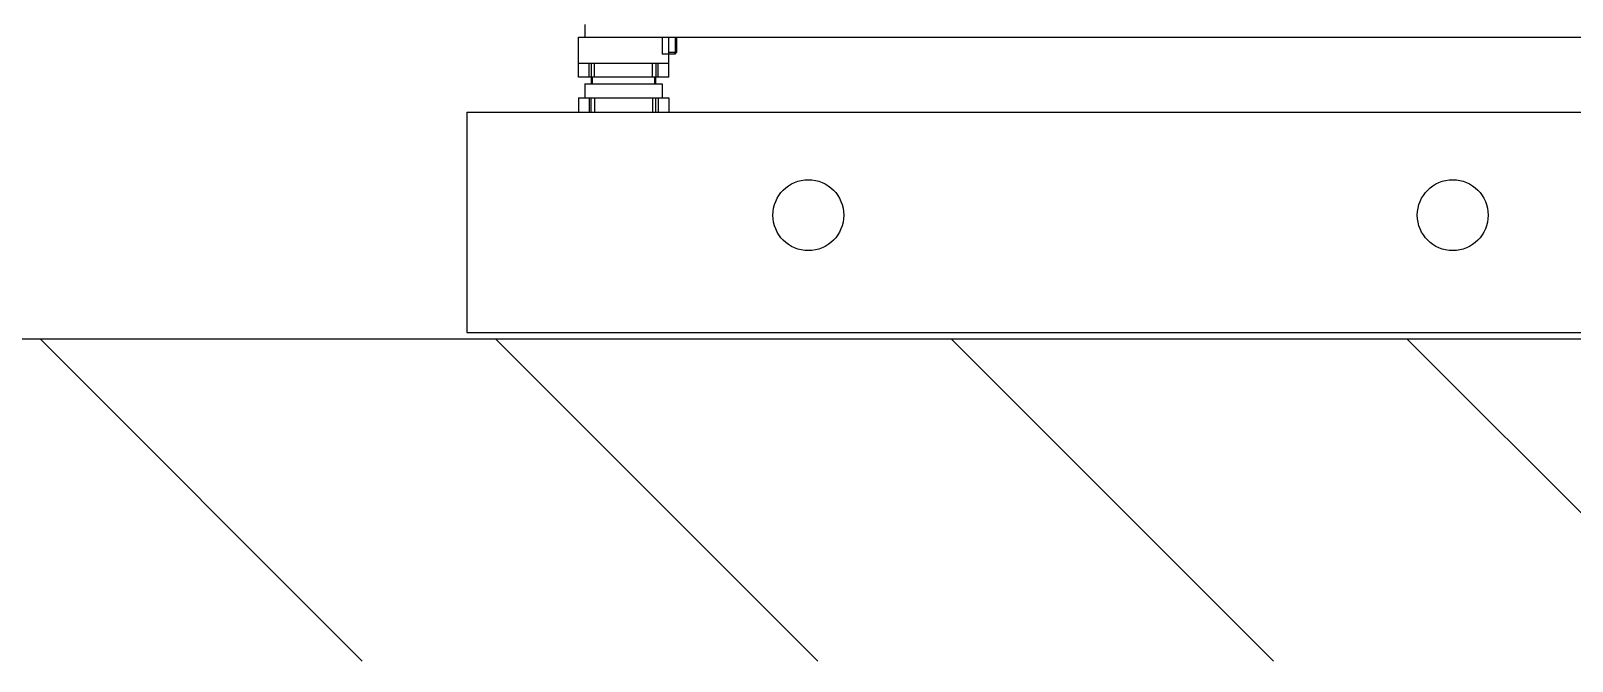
# Model space of a CAD drawing. Extents: x -50 to 48714, y -13211 to 6743.
# Drawn here: x 25147 to 26343, y -13211 to -12722 of the extents above; entities that cross this region are included whole.
import ezdxf

# ---------------------------------------------------------------- set-up
doc = ezdxf.new("R2010")
doc.units = 0
doc.header["$LTSCALE"] = 50
doc.layers.get('0').update_dxf_attribs({"linetype": 'CONTINUOUS'})
for name, color, linetype in [('BETON', 9, 'CONTINUOUS'), ('NORMAL', 7, 'CONTINUOUS'), ('SCHRAFFUR', 4, 'CONTINUOUS')]:
    doc.layers.add(name, color=color, linetype=linetype)

# ---------------------------------------------------------------- blocks, each defined once
blk = doc.blocks.new('*X5')
at = {"color": 0}
for p, q in [((16035.65398281625, -5429.052265018043), (15785.65398281626, -5179.052265018044)), ((16389.20737340953, -5429.052265018043), (16139.20737340953, -5179.052265018044)), ((16742.7607640028, -5429.052265018043), (16492.7607640028, -5179.052265018044)), ((17096.31415459608, -5429.052265018043), (16846.31415459608, -5179.052265018044))]:
    blk.add_line(p, q, dxfattribs=at)
blk = doc.blocks.new('BODEN')
at = {"layer": 'NORMAL'}
blk.add_line((0, 0), (24422.49792242474, 0), dxfattribs=at)
at = {"layer": 'SCHRAFFUR'}
blk.add_blockref('*X5', (-7316.817754806034, 5179.052265018044), dxfattribs=at)
blk = doc.blocks.new('SMAF_UE46_S')
for p, q in [((-423.3476978141998, -1166), (-423.3476978141998, -1176)), ((-428.3476978141998, -1207), (-428.3476978141998, -1176)), ((-428.3476304862997, -1176), (430.3476304863007, -1176)), ((-363.3476978141998, -1176), (-363.3476978141998, -1189.2)), ((-358.3476978141998, -1207), (-358.3476978141998, -1176)), ((-353.3476978141998, -1176), (-353.3476978141998, -1189.2)), ((-352.3476978141998, -1176), (-352.3476978141998, -1187.7)), ((-352.3476978141998, -1187.7), (-358.3476978141998, -1187.7)), ((-353.8476978141998, -1189.2), (-358.3476978141998, -1189.2)), ((-352.3476978141998, -1187.7), (-353.8476978141998, -1189.2)), ((-428.3476304862997, -1196), (-358.3477651420999, -1196)), ((-358.3479112374998, -1207), (-428.3474766088002, -1207)), ((-420.1266741695999, -1207), (-420.1266741695999, -1196)), ((-418.4499885463001, -1196), (-418.4499885463001, -1207)), ((-418.3476978141998, -1212), (-418.3476978141998, -1207)), ((-417.4976978141995, -1212), (-417.4976978141995, -1207)), ((-415.8840334824999, -1207), (-415.8840334824999, -1196)), ((-370.8113621458997, -1207), (-370.8113621458997, -1196)), ((-369.1976978142002, -1212), (-369.1976978142002, -1207)), ((-368.3476978141998, -1212), (-368.3476978141998, -1207)), ((-368.2454070820995, -1196), (-368.2454070820995, -1207)), ((-366.5687214587997, -1207), (-366.5687214587997, -1196)), ((-423.3476978141998, -1212), (-363.3476978141998, -1212)), ((-423.3476978141998, -1212), (-423.3476978141998, -1223)), ((-363.3476978141998, -1212), (-363.3476978141998, -1223)), ((-428.3476978141998, -1223), (-428.3476978141998, -1234)), ((-428.3474878818997, -1223), (-358.3479116535, -1223)), ((-420.1266741695999, -1223), (-420.1266741695999, -1234)), ((-418.4499885463001, -1234), (-418.4499885463001, -1223)), ((-415.8840334824999, -1223), (-415.8840334824999, -1234)), ((-370.8113621458997, -1223), (-370.8113621458997, -1234)), ((-368.2454070820995, -1234), (-368.2454070820995, -1223)), ((-366.5687214587997, -1223), (-366.5687214587997, -1234)), ((-358.3476978141998, -1223), (-358.3476978141998, -1234)), ((-428.3474878818997, -1234), (-358.3479116535, -1234))]:
    blk.add_line(p, q)
for points, start_tangent, end_tangent in [([(-358.3476978141998, -1189.2, 48.3), (-358.4690942836996, -1189.2, 48.2880969721), (-358.5904907531994, -1189.2, 48.2761939442), (-358.7118872227002, -1189.2, 48.2642909163), (-358.8332836922, -1189.2, 48.2523878884), (-358.8939819269999, -1189.2, 48.2464363744), (-358.9546801617998, -1189.2, 48.2404848605), (-359.0153783964997, -1189.2, 48.2345333465), (-359.0760766312997, -1189.2, 48.2285818326), (-359.1367748659995, -1189.2, 48.2226303186), (-359.1671239833995, -1189.2, 48.2196545616), (-359.1974731007995, -1189.2, 48.2166788047), (-359.2278222181994, -1189.2, 48.2137030477), (-359.2429967767994, -1189.2, 48.2122151692), (-359.2581713354994, -1189.2, 48.2107272907), (-359.2733458941993, -1189.2, 48.2092394122), (-359.2885204528993, -1189.2, 48.2077515337), (-359.2961077322998, -1189.2, 48.2070075945), (-359.3036950116002, -1189.2, 48.2062636552), (-359.3074886512995, -1189.2, 48.2058916856), (-359.3112822908997, -1189.2, 48.205519716), (-359.3150759306, -1189.2, 48.2051477464), (-359.3169727505001, -1189.2, 48.2049617616), (-359.3188695703002, -1189.2, 48.2047757767), (-359.3206941407998, -1189.2, 48.2042249064), (-359.3225187113994, -1189.2, 48.2036740361), (-359.3261678524996, -1189.2, 48.2025722954), (-359.3298169935997, -1189.2, 48.2014705548), (-359.3334661347999, -1189.2, 48.2003688141), (-359.3407644170002, -1189.2, 48.1981653328), (-359.3480626991995, -1189.2, 48.1959618515), (-359.3626592637002, -1189.2, 48.1915548888), (-359.3772558280998, -1189.2, 48.1871479262), (-359.3918523925995, -1189.2, 48.1827409636), (-359.4064489571001, -1189.2, 48.1783340009), (-359.4356420859995, -1189.2, 48.1695200757), (-359.4648352148997, -1189.2, 48.1607061504), (-359.4940283439, -1189.2, 48.1518922251), (-359.5524146016996, -1189.2, 48.1342643746), (-359.6108008596002, -1189.2, 48.116636524), (-359.6691871173998, -1189.2, 48.0990086735), (-359.7859596331, -1189.2, 48.0637529724), (-359.9027321488002, -1189.2, 48.0284972713), (-359.9611184066998, -1189.2, 48.0108694208), (-360.0195046644994, -1189.2, 47.9932415702), (-360.0778909224, -1189.2, 47.9756137197), (-360.1070840512994, -1189.2, 47.9667997944), (-360.1362771801996, -1189.2, 47.9579858691), (-360.1654703091999, -1189.2, 47.9491719439), (-360.1800668735996, -1189.2, 47.9447649812), (-360.1946634381002, -1189.2, 47.9403580186), (-360.2092600025999, -1189.2, 47.935951056), (-360.2238565669995, -1189.2, 47.9315440933), (-360.2311548491998, -1189.2, 47.929340612), (-360.2384531315001, -1189.2, 47.9271371307), (-360.2421022725994, -1189.2, 47.92603539), (-360.2457514136995, -1189.2, 47.9249336494), (-360.2494005547996, -1189.2, 47.9238319087), (-360.2512251254002, -1189.2, 47.9232810384), (-360.2530496958998, -1189.2, 47.9227301681), (-360.2547325198993, -1189.2, 47.9218353947), (-360.2564153438998, -1189.2, 47.9209406213), (-360.2597809917997, -1189.2, 47.9191510746), (-360.2631466396997, -1189.2, 47.9173615279), (-360.2665122875997, -1189.2, 47.9155719811), (-360.2732435833996, -1189.2, 47.9119928876), (-360.2799748791995, -1189.2, 47.9084137942), (-360.2934374708002, -1189.2, 47.9012556072), (-360.3069000625001, -1189.2, 47.8940974203), (-360.3203626540999, -1189.2, 47.8869392333), (-360.3338252456997, -1189.2, 47.8797810464), (-360.3607504289994, -1189.2, 47.8654646725), (-360.3876756123, -1189.2, 47.8511482986), (-360.4146007954996, -1189.2, 47.8368319247), (-360.4684511620999, -1189.2, 47.8081991769), (-360.5223015286001, -1189.2, 47.7795664292), (-360.5761518950994, -1189.2, 47.7509336814), (-360.6838526281999, -1189.2, 47.6936681858), (-360.7915533611995, -1189.2, 47.6364026902), (-360.8454037277997, -1189.2, 47.6077699425), (-360.8992540943, -1189.2, 47.5791371947), (-360.9531044608002, -1189.2, 47.5505044469), (-360.9800296440999, -1189.2, 47.536188073), (-361.0069548273996, -1189.2, 47.5218716991), (-361.0338800106001, -1189.2, 47.5075553252), (-361.0473426021999, -1189.2, 47.5003971383), (-361.0608051938998, -1189.2, 47.4932389513), (-361.0742677854996, -1189.2, 47.4860807644), (-361.0877303770994, -1189.2, 47.4789225774), (-361.0944616729994, -1189.2, 47.475343484), (-361.1011929688002, -1189.2, 47.4717643905), (-361.1045586167002, -1189.2, 47.4699748438), (-361.1079242646001, -1189.2, 47.468185297), (-361.1112899125001, -1189.2, 47.4663957503), (-361.1129727364996, -1189.2, 47.4655009769), (-361.1138141483998, -1189.2, 47.4650535902), (-361.1146555604, -1189.2, 47.4646062036), (-361.1154061231, -1189.2, 47.4639918751), (-361.1161566856999, -1189.2, 47.4633775467), (-361.1176578109998, -1189.2, 47.4621488899), (-361.1206600616997, -1189.2, 47.4596915762), (-361.1236623122995, -1189.2, 47.4572342626), (-361.1266645628994, -1189.2, 47.4547769489), (-361.1326690641999, -1189.2, 47.4498623216), (-361.1386735653996, -1189.2, 47.4449476942), (-361.1506825678998, -1189.2, 47.4351184396), (-361.1626915704001, -1189.2, 47.4252891849), (-361.1747005728994, -1189.2, 47.4154599303), (-361.1867095753996, -1189.2, 47.4056306756), (-361.2107275804001, -1189.2, 47.3859721663), (-361.2347455853997, -1189.2, 47.366313657), (-361.2587635904001, -1189.2, 47.3466551477), (-361.3067996003001, -1189.2, 47.3073381291), (-361.3548356103001, -1189.2, 47.2680211105), (-361.4028716203002, -1189.2, 47.2287040919), (-361.4989436402993, -1189.2, 47.1500700547), (-361.5950156601994, -1189.2, 47.0714360175), (-361.6430516701994, -1189.2, 47.0321189989), (-361.6910876801994, -1189.2, 46.9928019803), (-361.7391236901994, -1189.2, 46.9534849617), (-361.7631416951999, -1189.2, 46.9338264524), (-361.7871597001995, -1189.2, 46.9141679431), (-361.8111777052, -1189.2, 46.8945094338), (-361.8231867076001, -1189.2, 46.8846801792), (-361.8351957100995, -1189.2, 46.8748509245), (-361.8472047125997, -1189.2, 46.8650216699), (-361.8592137150999, -1189.2, 46.8551924152), (-361.8652182163996, -1189.2, 46.8502777879), (-361.8712227176002, -1189.2, 46.8453631606), (-361.8742249683, -1189.2, 46.8429058469), (-361.8772272188999, -1189.2, 46.8404485333), (-361.8802294694997, -1189.2, 46.8379912196), (-361.8817305947996, -1189.2, 46.8367625628), (-361.8824811574996, -1189.2, 46.8361482343), (-361.8832317200995, -1189.2, 46.8355339059), (-361.8838365915999, -1189.2, 46.8347975233), (-361.8844414631994, -1189.2, 46.8340611406), (-361.8856512061993, -1189.2, 46.8325883754), (-361.8880706923001, -1189.2, 46.8296428448), (-361.8904901783999, -1189.2, 46.8266973142), (-361.8929096644997, -1189.2, 46.8237517836), (-361.8977486366994, -1189.2, 46.8178607225), (-361.9025876088999, -1189.2, 46.8119696613), (-361.9122655533001, -1189.2, 46.800187539), (-361.9219434976994, -1189.2, 46.7884054167), (-361.9316214419996, -1189.2, 46.7766232943), (-361.9412993863998, -1189.2, 46.764841172), (-361.9606552751993, -1189.2, 46.7412769274), (-361.9800111638997, -1189.2, 46.7177126827), (-361.9993670527001, -1189.2, 46.6941484381), (-362.0380788302, -1189.2, 46.6470199488), (-362.0767906077999, -1189.2, 46.5998914595), (-362.1155023852998, -1189.2, 46.5527629703), (-362.1929259402996, -1189.2, 46.4585059917), (-362.2703494953994, -1189.2, 46.3642490132), (-362.3090612729002, -1189.2, 46.3171205239), (-362.3477730505001, -1189.2, 46.2699920346), (-362.386484828, -1189.2, 46.2228635453), (-362.4058407166995, -1189.2, 46.1992993007), (-362.4251966054999, -1189.2, 46.1757350561), (-362.4445524942994, -1189.2, 46.1521708114), (-362.4542304386996, -1189.2, 46.1403886891), (-362.4639083829998, -1189.2, 46.1286065668), (-362.4735863274, -1189.2, 46.1168244445), (-362.4832642718002, -1189.2, 46.1050423221), (-362.4881032439998, -1189.2, 46.099151261), (-362.4929422161995, -1189.2, 46.0932601998), (-362.4953617023002, -1189.2, 46.0903146692), (-362.4977811884, -1189.2, 46.0873691387), (-362.5002006744999, -1189.2, 46.0844236081), (-362.5014104174998, -1189.2, 46.0829508428), (-362.5026201605997, -1189.2, 46.0814780775), (-362.5035208026002, -1189.2, 46.0797983871), (-362.5044214446998, -1189.2, 46.0781186968), (-362.5062227287999, -1189.2, 46.0747593161), (-362.5080240130001, -1189.2, 46.0713999353), (-362.5098252971002, -1189.2, 46.0680405546), (-362.5134278653995, -1189.2, 46.0613217932), (-362.5170304336998, -1189.2, 46.0546030317), (-362.5242355701994, -1189.2, 46.0411655089), (-362.5314407067999, -1189.2, 46.027727986), (-362.5386458432995, -1189.2, 46.0142904631), (-362.5458509799, -1189.2, 46.0008529402), (-362.5602612530001, -1189.2, 45.9739778945), (-362.5746715260993, -1189.2, 45.9471028487), (-362.5890817991994, -1189.2, 45.920227803), (-362.6179023453997, -1189.2, 45.8664777115), (-362.6467228915999, -1189.2, 45.8127276199), (-362.6755434378001, -1189.2, 45.7589775284), (-362.7331845301997, -1189.2, 45.6514773454), (-362.7908256226001, -1189.2, 45.5439771624), (-362.8196461687994, -1189.2, 45.4902270709), (-362.8484667149996, -1189.2, 45.4364769793), (-362.8772872611999, -1189.2, 45.3827268878), (-362.8916975343, -1189.2, 45.3558518421), (-362.9061078074001, -1189.2, 45.3289767963), (-362.9205180805002, -1189.2, 45.3021017506), (-362.9277232169998, -1189.2, 45.2886642277), (-362.9349283535994, -1189.2, 45.2752267048), (-362.9421334900999, -1189.2, 45.2617891819), (-362.9493386266995, -1189.2, 45.2483516591), (-362.9529411948997, -1189.2, 45.2416328976), (-362.9565437632, -1189.2, 45.2349141362), (-362.9583450473001, -1189.2, 45.2315547555), (-362.9601463314993, -1189.2, 45.2281953747), (-362.9619476155995, -1189.2, 45.224835994), (-362.9628482577, -1189.2, 45.2231563037), (-362.9637488997996, -1189.2, 45.2214766133), (-362.9643061357001, -1189.2, 45.2196539768), (-362.9648633715997, -1189.2, 45.2178313402), (-362.9659778433997, -1189.2, 45.2141860671), (-362.9670923151998, -1189.2, 45.210540794), (-362.9682067870999, -1189.2, 45.2068955209), (-362.9704357307, -1189.2, 45.1996049748), (-362.9726646744002, -1189.2, 45.1923144286), (-362.9771225616996, -1189.2, 45.1777333362), (-362.9815804489999, -1189.2, 45.1631522438), (-362.9860383362993, -1189.2, 45.1485711515), (-362.9904962235996, -1189.2, 45.1339900591), (-362.9994119981993, -1189.2, 45.1048278744), (-363.0083277727999, -1189.2, 45.0756656896), (-363.0172435473996, -1189.2, 45.0465035049), (-363.0350750965999, -1189.2, 44.9881791354), (-363.0529066458994, -1189.2, 44.929854766), (-363.0707381950997, -1189.2, 44.8715303965), (-363.1064012934994, -1189.2, 44.7548816576), (-363.1420643920001, -1189.2, 44.6382329187), (-363.1598959411995, -1189.2, 44.5799085492), (-363.1777274903998, -1189.2, 44.5215841797), (-363.1955590396001, -1189.2, 44.4632598103), (-363.2044748141998, -1189.2, 44.4340976256), (-363.2133905888995, -1189.2, 44.4049354408), (-363.2223063635001, -1189.2, 44.3757732561), (-363.2267642507995, -1189.2, 44.3611921637), (-363.2312221380998, -1189.2, 44.3466110714), (-363.2356800254001, -1189.2, 44.332029979), (-363.2401379126995, -1189.2, 44.3174488866), (-363.2423668562997, -1189.2, 44.3101583404), (-363.2445957999998, -1189.2, 44.3028677943), (-363.2457102717999, -1189.2, 44.2992225212), (-363.2468247436, -1189.2, 44.2955772481), (-363.2479392155001, -1189.2, 44.291931975), (-363.2484964513997, -1189.2, 44.2901093384), (-363.2487750692999, -1189.2, 44.2891980202), (-363.2490536873001, -1189.2, 44.2882867019), (-363.2491500195001, -1189.2, 44.2873215779), (-363.2492463516, -1189.2, 44.286356454), (-363.2494390159, -1189.2, 44.2844262061), (-363.2498243444998, -1189.2, 44.2805657103), (-363.2502096731996, -1189.2, 44.2767052145), (-363.2505950017994, -1189.2, 44.2728447188), (-363.2513656589999, -1189.2, 44.2651237272), (-363.2521363162996, -1189.2, 44.2574027356), (-363.2536776306997, -1189.2, 44.2419607525), (-363.2552189451999, -1189.2, 44.2265187694), (-363.2567602597001, -1189.2, 44.2110767862), (-363.2583015741993, -1189.2, 44.1956348031), (-363.2613842031997, -1189.2, 44.1647508368), (-363.2644668321, -1189.2, 44.1338668706), (-363.2675494610994, -1189.2, 44.1029829043), (-363.2737147190001, -1189.2, 44.0412149718), (-363.2798799769998, -1189.2, 43.9794470393), (-363.2860452348996, -1189.2, 43.9176791067), (-363.2922104927993, -1189.2, 43.8559111742), (-363.2983757507, -1189.2, 43.7941432417), (-363.3107062665995, -1189.2, 43.6706073766), (-363.3230367824999, -1189.2, 43.5470715116), (-363.3353672982994, -1189.2, 43.4235356465), (-363.3476978141998, -1189.2, 43.2999997814)], (-0.995227399982235, 0, -0.09758289975503275), (-0.0993197279923907, 0, -0.9950555721322893)), ([(-353.3476978141998, -1189.2, 43.3), (-353.3596008421, -1189.2, 43.4213964695), (-353.3715038700002, -1189.2, 43.542792939), (-353.3834068978995, -1189.2, 43.6641894085), (-353.3953099257997, -1189.2, 43.785585878), (-353.4012614397998, -1189.2, 43.8462841128), (-353.4072129536999, -1189.2, 43.9069823476), (-353.4131644677, -1189.2, 43.9676805823), (-353.4191159816, -1189.2, 44.0283788171), (-353.4250674956002, -1189.2, 44.0890770518), (-353.4280432526002, -1189.2, 44.1194261692), (-353.4310190094993, -1189.2, 44.1497752866), (-353.4339947664994, -1189.2, 44.180124404), (-353.4354826449999, -1189.2, 44.1952989627), (-353.4369705234994, -1189.2, 44.2104735213), (-353.4384584019999, -1189.2, 44.22564808), (-353.4399462804995, -1189.2, 44.2408226387), (-353.4406902196997, -1189.2, 44.2484099181), (-353.441434159, -1189.2, 44.2559971974), (-353.4418061285996, -1189.2, 44.2597908371), (-353.4421780982002, -1189.2, 44.2635844768), (-353.4425500677999, -1189.2, 44.2673781164), (-353.4427360525997, -1189.2, 44.2692749363), (-353.4429220373995, -1189.2, 44.2711717561), (-353.4434729077993, -1189.2, 44.2729963267), (-353.4440237781, -1189.2, 44.2748208972), (-353.4451255187996, -1189.2, 44.2784700383), (-353.4462272594001, -1189.2, 44.2821191794), (-353.4473290000997, -1189.2, 44.2857683206), (-353.4495324813997, -1189.2, 44.2930666028), (-353.4517359626998, -1189.2, 44.300364885), (-353.4561429253999, -1189.2, 44.3149614495), (-353.4605498880001, -1189.2, 44.329558014), (-353.4649568506002, -1189.2, 44.3441545784), (-353.4693638132994, -1189.2, 44.3587511429), (-353.4781777384997, -1189.2, 44.3879442718), (-353.4869916637999, -1189.2, 44.4171374007), (-353.4958055891002, -1189.2, 44.4463305297), (-353.5134334395998, -1189.2, 44.5047167875), (-353.5310612901994, -1189.2, 44.5631030454), (-353.5486891406999, -1189.2, 44.6214893032), (-353.5839448418001, -1189.2, 44.7382618189), (-353.6192005429002, -1189.2, 44.8550343346), (-353.6368283933998, -1189.2, 44.9134205925), (-353.6544562439994, -1189.2, 44.9718068503), (-353.6720840945, -1189.2, 45.0301931082), (-353.6808980197993, -1189.2, 45.0593862371), (-353.6897119449995, -1189.2, 45.088579366), (-353.6985258702998, -1189.2, 45.117772495), (-353.702932833, -1189.2, 45.1323690594), (-353.7073397956001, -1189.2, 45.1469656239), (-353.7117467582002, -1189.2, 45.1615621884), (-353.7161537208995, -1189.2, 45.1761587528), (-353.7183572021995, -1189.2, 45.1834570351), (-353.7205606834996, -1189.2, 45.1907553173), (-353.7216624242001, -1189.2, 45.1944044584), (-353.7227641647996, -1189.2, 45.1980535995), (-353.7238659055001, -1189.2, 45.2017027406), (-353.7244167757999, -1189.2, 45.2035273112), (-353.7249676460997, -1189.2, 45.2053518818), (-353.7258624195001, -1189.2, 45.2070347057), (-353.7267571928996, -1189.2, 45.2087175297), (-353.7285467395996, -1189.2, 45.2120831776), (-353.7303362862995, -1189.2, 45.2154488255), (-353.7321258330994, -1189.2, 45.2188144734), (-353.7357049265001, -1189.2, 45.2255457692), (-353.73928402, -1189.2, 45.232277065), (-353.7464422069997, -1189.2, 45.2457396566), (-353.7536003938994, -1189.2, 45.2592022483), (-353.7607585809001, -1189.2, 45.2726648399), (-353.7679167677998, -1189.2, 45.2861274315), (-353.7822331417001, -1189.2, 45.3130526148), (-353.7965495155995, -1189.2, 45.3399777981), (-353.8108658894998, -1189.2, 45.3669029813), (-353.8394986372996, -1189.2, 45.4207533479), (-353.8681313850002, -1189.2, 45.4746037144), (-353.8967641327999, -1189.2, 45.5284540809), (-353.9540296283994, -1189.2, 45.636154814), (-354.0112951239998, -1189.2, 45.743855547), (-354.0399278716995, -1189.2, 45.7977059136), (-354.0685606195002, -1189.2, 45.8515562801), (-354.0971933673, -1189.2, 45.9054066466), (-354.1115097411994, -1189.2, 45.9323318299), (-354.1258261150997, -1189.2, 45.9592570132), (-354.140142489, -1189.2, 45.9861821964), (-354.1473006758997, -1189.2, 45.9996447881), (-354.1544588628994, -1189.2, 46.0131073797), (-354.1616170498, -1189.2, 46.0265699713), (-354.1687752367998, -1189.2, 46.040032563), (-354.1723543301996, -1189.2, 46.0467638588), (-354.1759334236995, -1189.2, 46.0534951546), (-354.1777229703994, -1189.2, 46.0568608025), (-354.1795125171993, -1189.2, 46.0602264504), (-354.1813020639001, -1189.2, 46.0635920983), (-354.1821968372997, -1189.2, 46.0652749223), (-354.1826442239999, -1189.2, 46.0661163342), (-354.1830916106001, -1189.2, 46.0669577462), (-354.1837059391, -1189.2, 46.0677083089), (-354.1843202675, -1189.2, 46.0684588715), (-354.1855489242998, -1189.2, 46.0699599968), (-354.1880062379996, -1189.2, 46.0729622475), (-354.1904635515994, -1189.2, 46.0759644981), (-354.1929208653, -1189.2, 46.0789667487), (-354.1978354925996, -1189.2, 46.08497125), (-354.2027501199, -1189.2, 46.0909757512), (-354.2125793746, -1189.2, 46.1029847537), (-354.2224086291999, -1189.2, 46.1149937562), (-354.2322378838999, -1189.2, 46.1270027587), (-354.2420671384998, -1189.2, 46.1390117612), (-354.2617256477997, -1189.2, 46.1630297662), (-354.2813841570996, -1189.2, 46.1870477712), (-354.3010426663996, -1189.2, 46.2110657762), (-354.3403596849994, -1189.2, 46.2591017861), (-354.3796767036001, -1189.2, 46.3071377961), (-354.4189937222, -1189.2, 46.3551738061), (-354.4976277593996, -1189.2, 46.4512458261), (-354.5762617966993, -1189.2, 46.547317846), (-354.6155788153001, -1189.2, 46.595353856), (-354.6548958338999, -1189.2, 46.643389866), (-354.6942128524997, -1189.2, 46.691425876), (-354.7138713617996, -1189.2, 46.715443881), (-354.7335298710996, -1189.2, 46.739461886), (-354.7531883803995, -1189.2, 46.763479891), (-354.7630176349994, -1189.2, 46.7754888935), (-354.7728468896994, -1189.2, 46.787497896), (-354.7826761442993, -1189.2, 46.7995068984), (-354.7925053990002, -1189.2, 46.8115159009), (-354.7974200262997, -1189.2, 46.8175204022), (-354.8023346536002, -1189.2, 46.8235249034), (-354.8047919672999, -1189.2, 46.8265271541), (-354.8072492808997, -1189.2, 46.8295294047), (-354.8097065945994, -1189.2, 46.8325316553), (-354.8109352513993, -1189.2, 46.8340327806), (-354.8115495798002, -1189.2, 46.8347833433), (-354.8121639083001, -1189.2, 46.8355339059), (-354.8129002909, -1189.2, 46.8361387775), (-354.8136366734998, -1189.2, 46.836743649), (-354.8151094387995, -1189.2, 46.837953392), (-354.8180549693998, -1189.2, 46.8403728781), (-354.8210005000001, -1189.2, 46.8427923642), (-354.8239460305995, -1189.2, 46.8452118503), (-354.8298370917, -1189.2, 46.8500508225), (-354.8357281528997, -1189.2, 46.8548897947), (-354.8475102752, -1189.2, 46.8645677391), (-354.8592923975002, -1189.2, 46.8742456835), (-354.8710745198996, -1189.2, 46.8839236278), (-354.8828566421998, -1189.2, 46.8936015722), (-354.9064208867994, -1189.2, 46.912957461), (-354.9299851315, -1189.2, 46.9323133498), (-354.9535493760995, -1189.2, 46.9516692385), (-355.0006778653997, -1189.2, 46.990381016), (-355.0478063545997, -1189.2, 47.0290927936), (-355.0949348438999, -1189.2, 47.0678045711), (-355.1891918225001, -1189.2, 47.1452281262), (-355.2834488009994, -1189.2, 47.2226516812), (-355.3305772902995, -1189.2, 47.2613634587), (-355.3777057795996, -1189.2, 47.3000752363), (-355.4248342688998, -1189.2, 47.3387870138), (-355.4483985134993, -1189.2, 47.3581429026), (-355.4719627580998, -1189.2, 47.3774987913), (-355.4955270027995, -1189.2, 47.3968546801), (-355.5073091250997, -1189.2, 47.4065326245), (-355.5190912474, -1189.2, 47.4162105688), (-355.5308733697002, -1189.2, 47.4258885132), (-355.5426554920996, -1189.2, 47.4355664576), (-355.5485465532001, -1189.2, 47.4404054298), (-355.5544376143998, -1189.2, 47.445244402), (-355.5573831450001, -1189.2, 47.4476638881), (-355.5603286754995, -1189.2, 47.4500833742), (-355.5632742060998, -1189.2, 47.4525028603), (-355.5647469713995, -1189.2, 47.4537126033), (-355.5662197367001, -1189.2, 47.4549223464), (-355.5678994270002, -1189.2, 47.4558229884), (-355.5695791173994, -1189.2, 47.4567236305), (-355.5729384980996, -1189.2, 47.4585249146), (-355.5762978787998, -1189.2, 47.4603261988), (-355.5796572596, -1189.2, 47.4621274829), (-355.5863760209995, -1189.2, 47.4657300512), (-355.5930947823999, -1189.2, 47.4693326195), (-355.6065323052999, -1189.2, 47.476537756), (-355.6199698281998, -1189.2, 47.4837428926), (-355.6334073510998, -1189.2, 47.4909480291), (-355.6468448739997, -1189.2, 47.4981531657), (-355.6737199196996, -1189.2, 47.5125634388), (-355.7005949654995, -1189.2, 47.5269737119), (-355.7274700111993, -1189.2, 47.541383985), (-355.7812201027, -1189.2, 47.5702045312), (-355.8349701942998, -1189.2, 47.5990250774), (-355.8887202857995, -1189.2, 47.6278456236), (-355.9962204687999, -1189.2, 47.685486716), (-356.1037206517994, -1189.2, 47.7431278084), (-356.1574707433001, -1189.2, 47.7719483546), (-356.2112208347999, -1189.2, 47.8007689008), (-356.2649709263997, -1189.2, 47.829589447), (-356.2918459720995, -1189.2, 47.8439997201), (-356.3187210178994, -1189.2, 47.8584099932), (-356.3455960636002, -1189.2, 47.8728202663), (-356.3590335865001, -1189.2, 47.8800254028), (-356.3724711094001, -1189.2, 47.8872305394), (-356.3859086323, -1189.2, 47.8944356759), (-356.3993461550999, -1189.2, 47.9016408125), (-356.4060649165995, -1189.2, 47.9052433807), (-356.4127836779999, -1189.2, 47.908845949), (-356.4161430587001, -1189.2, 47.9106472332), (-356.4195024394994, -1189.2, 47.9124485173), (-356.4228618201996, -1189.2, 47.9142498014), (-356.4245415104997, -1189.2, 47.9151504435), (-356.4262212008998, -1189.2, 47.9160510856), (-356.4280438373999, -1189.2, 47.9166083215), (-356.4298664739999, -1189.2, 47.9171655574), (-356.4335117471001, -1189.2, 47.9182800292), (-356.4371570202002, -1189.2, 47.919394501), (-356.4408022932994, -1189.2, 47.9205089729), (-356.4480928393996, -1189.2, 47.9227379165), (-356.4553833855998, -1189.2, 47.9249668602), (-356.4699644779994, -1189.2, 47.9294247475), (-356.4845455703999, -1189.2, 47.9338826348), (-356.4991266626994, -1189.2, 47.9383405221), (-356.5137077550999, -1189.2, 47.9427984094), (-356.5428699397999, -1189.2, 47.951714184), (-356.5720321244999, -1189.2, 47.9606299586), (-356.6011943092999, -1189.2, 47.9695457332), (-356.6595186786999, -1189.2, 47.9873772825), (-356.7178430481999, -1189.2, 48.0052088317), (-356.7761674177, -1189.2, 48.0230403809), (-356.8928161566, -1189.2, 48.0587034793), (-357.0094648955001, -1189.2, 48.0943665778), (-357.0677892650001, -1189.2, 48.112198127), (-357.1261136344001, -1189.2, 48.1300296762), (-357.1844380039001, -1189.2, 48.1478612254), (-357.2136001886001, -1189.2, 48.1567770001), (-357.2427623734002, -1189.2, 48.1656927747), (-357.2719245581002, -1189.2, 48.1746085493), (-357.2865056504997, -1189.2, 48.1790664366), (-357.3010867428002, -1189.2, 48.1835243239), (-357.3156678351997, -1189.2, 48.1879822112), (-357.3302489275993, -1189.2, 48.1924400985), (-357.3375394736995, -1189.2, 48.1946690422), (-357.3448300198997, -1189.2, 48.1968979858), (-357.3484752929999, -1189.2, 48.1980124576), (-357.3521205661, -1189.2, 48.1991269295), (-357.3557658392001, -1189.2, 48.2002414013), (-357.3575884758002, -1189.2, 48.2007986372), (-357.3584997939997, -1189.2, 48.2010772552), (-357.3594111122993, -1189.2, 48.2013558731), (-357.3603762362, -1189.2, 48.2014522053), (-357.3613413601997, -1189.2, 48.2015485374), (-357.3632716081001, -1189.2, 48.2017412017), (-357.3671321039001, -1189.2, 48.2021265303), (-357.3709925996, -1189.2, 48.202511859), (-357.3748530953999, -1189.2, 48.2028971876), (-357.3825740869997, -1189.2, 48.2036678448), (-357.3902950785996, -1189.2, 48.2044385021), (-357.4057370617002, -1189.2, 48.2059798166), (-357.4211790447998, -1189.2, 48.207521131), (-357.4366210279995, -1189.2, 48.2090624455), (-357.4520630111001, -1189.2, 48.21060376), (-357.4829469773995, -1189.2, 48.213686389), (-357.5138309435997, -1189.2, 48.2167690179), (-357.5447149099, -1189.2, 48.2198516469), (-357.6064828423996, -1189.2, 48.2260169048), (-357.6682507749001, -1189.2, 48.2321821628), (-357.7300187074998, -1189.2, 48.2383474207), (-357.7917866399994, -1189.2, 48.2445126786), (-357.8535545724999, -1189.2, 48.2506779366), (-357.9770904376001, -1189.2, 48.2630084524), (-358.1006263026002, -1189.2, 48.2753389683), (-358.2241621676994, -1189.2, 48.2876694841), (-358.3476980326996, -1189.2, 48.3)], (-0.09758289975503275, 0, 0.995227399982235), (-0.9950555721322893, 0, 0.0993197279923907))]:
    blk.add_spline(points, degree=3, dxfattribs=dict(start_tangent=start_tangent, end_tangent=end_tangent))

msp = doc.modelspace()

# ---------------------------------------------------------------- linework, layer by layer
at = {"layer": 'BETON'}
for p, q in [((25485, -12785.26479832091), (25485, -12956.26479832092)), ((25485, -12785.26479832091), (26515, -12785.26479832091)), ((25485, -12956.26479832092), (26515, -12956.26479832092))]:
    msp.add_line(p, q, dxfattribs=at)
for centre in [(25750, -12865.26479832092), (26250, -12865.26479832092)]:
    msp.add_circle(centre, 27.5, dxfattribs=at)

# ---------------------------------------------------------------- block references
for name, p in [('SMAF_UE46_S', (26000, -11551.26479832091)), ('BODEN', (16685.00000000013, -12961.26479832091))]:
    msp.add_blockref(name, p)

doc.saveas('drawing.dxf')
